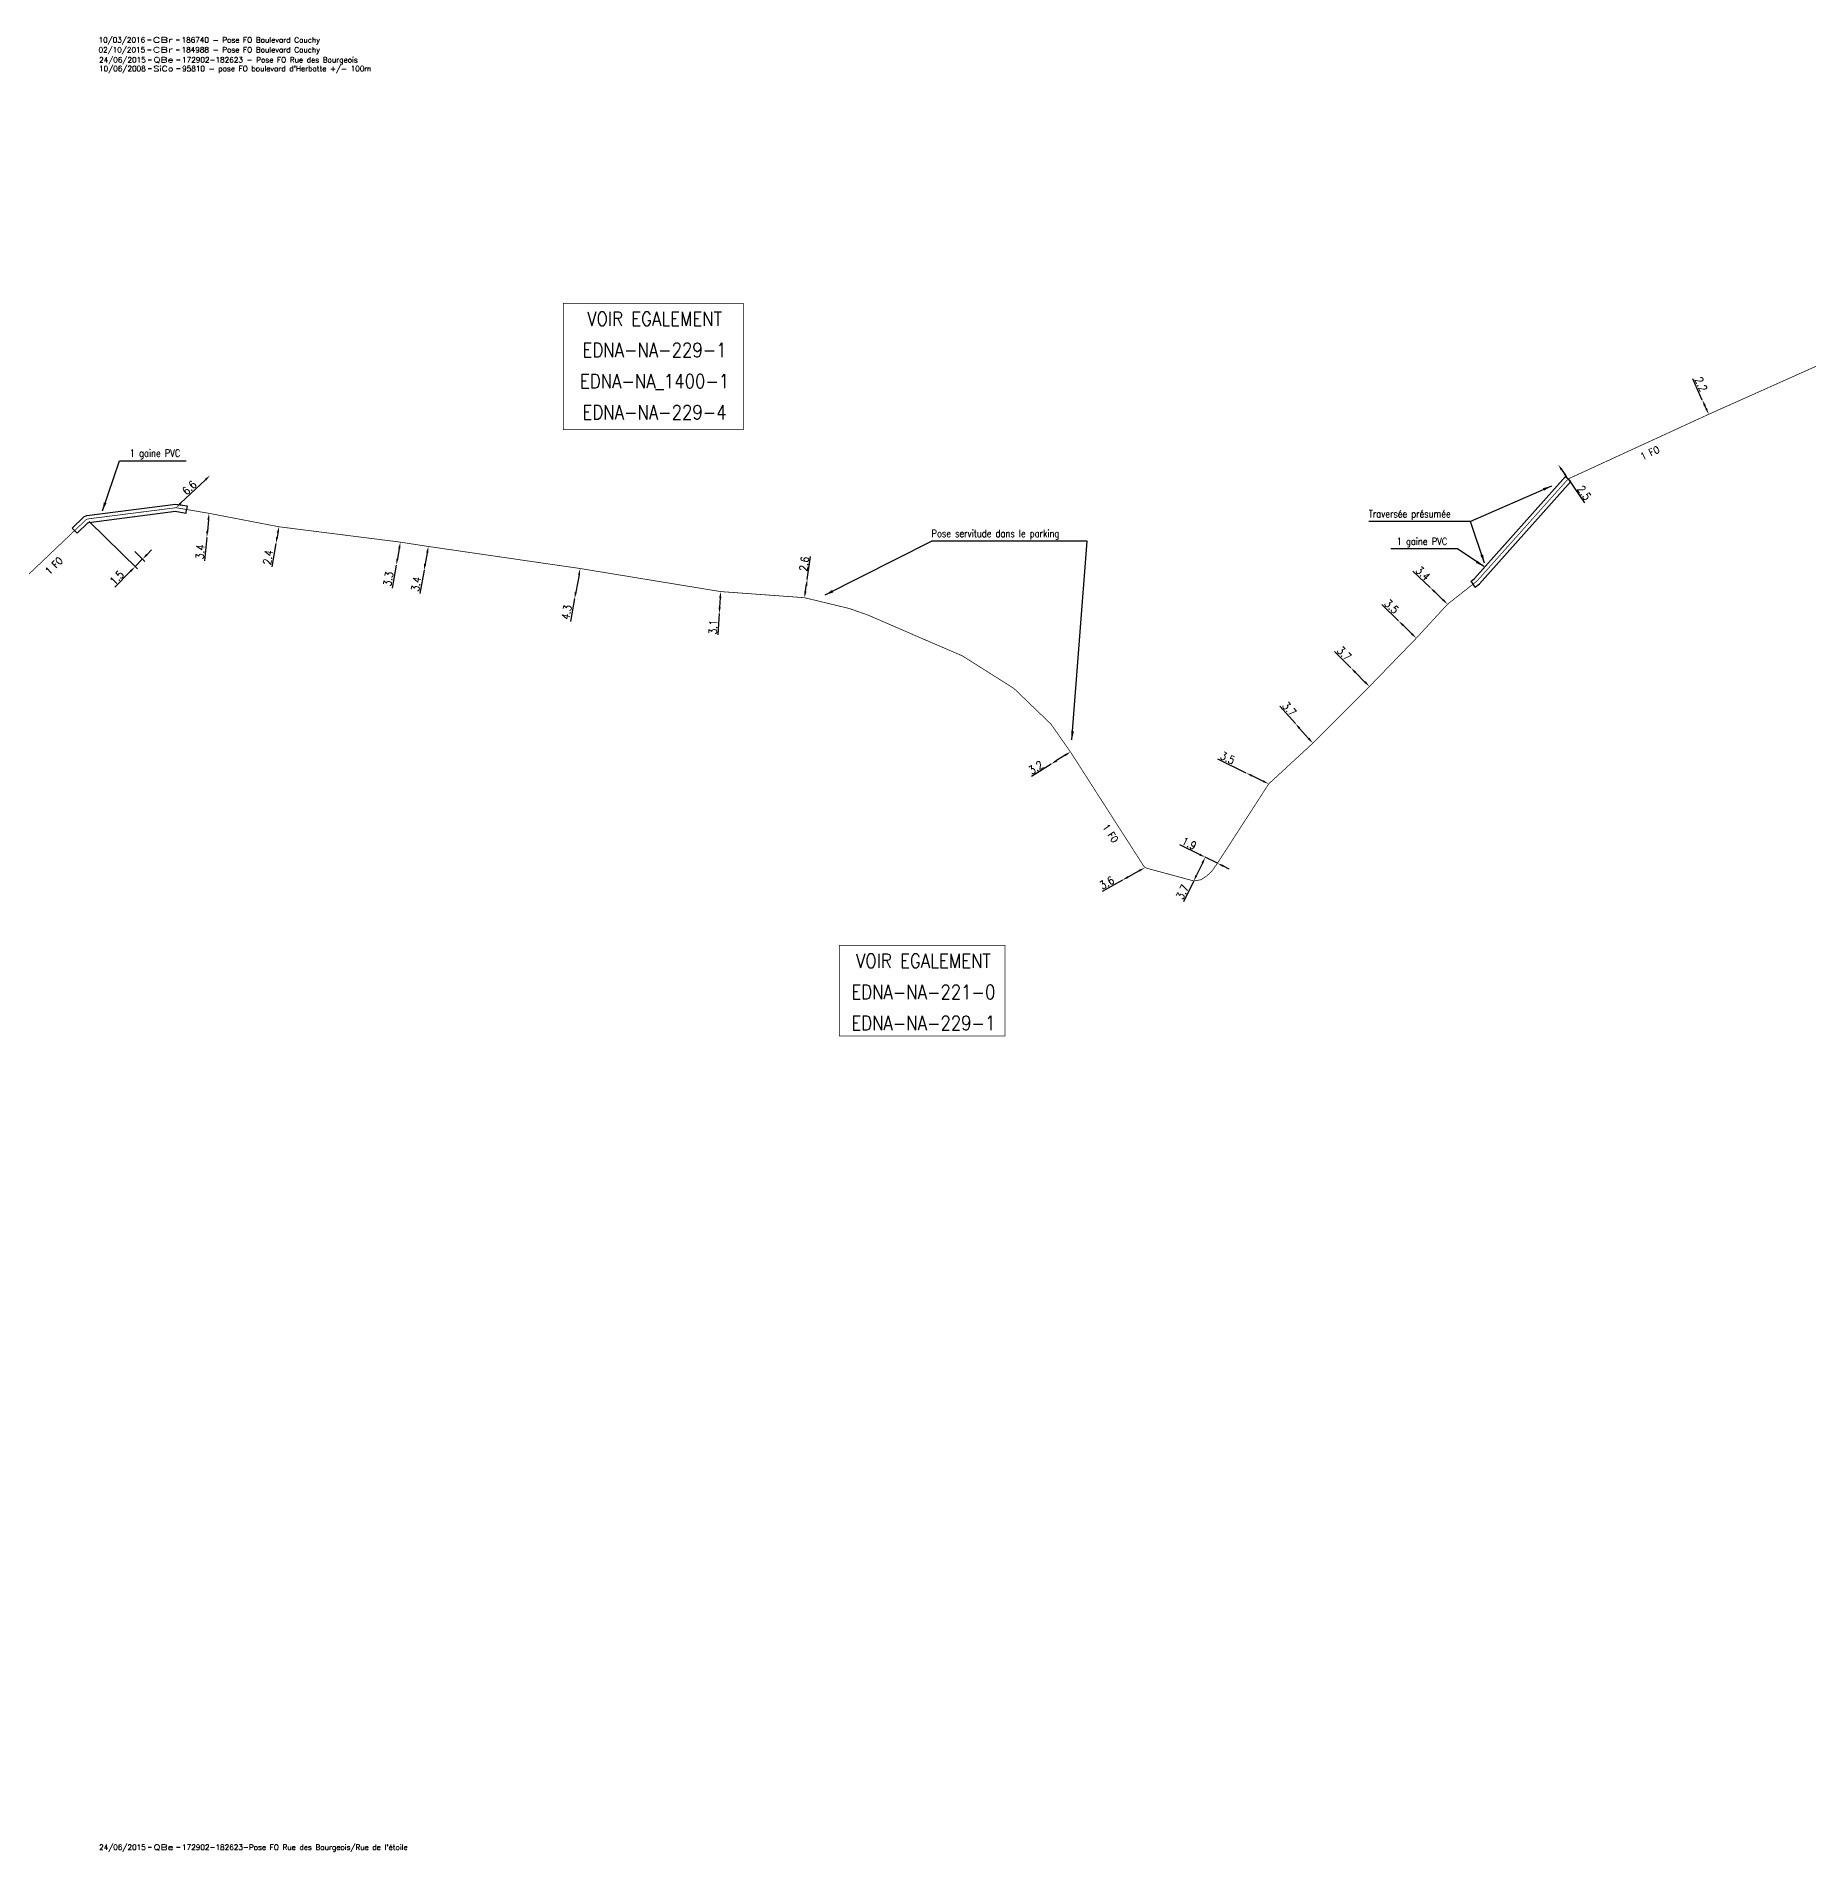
# Model space of a CAD drawing. Extents: x 185000 to 186000, y 128260 to 128974.
# Drawn here: x 185501.8 to 185750.9, y 128260.2 to 128515.4 of the extents above; entities that cross this region are included whole.
import ezdxf
from ezdxf.enums import TextEntityAlignment as Align

# ---------------------------------------------------------------- set-up
doc = ezdxf.new("R2010")
doc.units = 0
doc.header["$PDMODE"] = 34
doc.linetypes.add('O_GAINE', pattern=[2000, 1000, 1000])
doc.layers.get('0').update_dxf_attribs({"linetype": 'CONTINUOUS'})
doc.layers.get('DEFPOINTS').update_dxf_attribs({"linetype": 'CONTINUOUS'})
for name, color, linetype in [('O_100', 6, 'O_GAINE'), ('O_400', 7, 'CONTINUOUS'), ('O_930', 7, 'CONTINUOUS')]:
    doc.layers.add(name, color=color, linetype=linetype)
doc.layers.add('O_910', color=7, linetype='CONTINUOUS', plot=False)
doc.styles.get("Standard").update_dxf_attribs({"font": 'romans.shx', "width": 0.85})
doc.dimstyles.get("Standard").update_dxf_attribs({"dimtxt": 1.5, "dimasz": 1.2, "dimexe": 0.625, "dimexo": 0.625, "dimgap": 0.25, "dimtad": 1, "dimdec": 1, "dimzin": 0, "dimdsep": 46, "dimtxsty": 'Standard', "dimcen": -0.5, "dimadec": 0, "dimazin": 0, "dimtfac": 1, "dimtdec": 1, "dimtmove": 0, "dimatfit": 3, "dimfxl": 0, "dimtolj": 1, "dimtzin": 0, "dimarcsym": 0})

# ---------------------------------------------------------------- blocks, each defined once
blk = doc.blocks.new('*D46')
at = {"layer": 'DEFPOINTS', "color": 0, "linetype": 'Continuous', "transparency": 16777216}
for p in [(185736, 128464.26), (185736, 128464.26), (185736.9, 128462.26)]:
    blk.add_point(p, dxfattribs=at)
at = {"layer": 'O_100', "color": 0, "linetype": 'Continuous', "lineweight": -2, "transparency": 16777216}
for p, q in [((185736, 128464.26), (185734.66, 128467.25)), ((185736.53, 128463.08), (185736.37, 128463.44))]:
    blk.add_line(p, q, dxfattribs=at)
at = {"layer": 'O_100', "color": 0, "linetype": 'Continuous', "transparency": 16777216}
for points in [[(185736.51, 128463.5), (185736.23, 128463.38), (185736, 128464.26)], [(185736.67, 128463.14), (185736.4, 128463.02), (185736.9, 128462.26)]]:
    blk.add_solid(points, dxfattribs=at)
at = {"layer": 'O_100', "color": 0, "linetype": 'Continuous', "transparency": 16777216, "insert": (185735.83, 128466.48), "char_height": 1.125, "attachment_point": 5, "rotation": 294.1437}
blk.add_mtext('\\A1;2.2', dxfattribs=at)
blk = doc.blocks.new('*D60')
at = {"layer": 'DEFPOINTS', "color": 0, "linetype": 'Continuous', "transparency": 16777216}
for p in [(185508.93, 128447.53), (185515.37, 128443.31), (185515.73, 128440.85)]:
    blk.add_point(p, dxfattribs=at)
at = {"layer": 'O_100', "color": 0, "linetype": 'Continuous', "lineweight": -2, "transparency": 16777216}
for p, q in [((185509.26, 128447.2), (185516.07, 128440.52)), ((185515.7, 128442.98), (185517.12, 128441.59)), ((185517.41, 128442.56), (185518.04, 128443.2)), ((185515.1, 128440.21), (185512.9, 128437.96)), ((185516.78, 128441.92), (185515.73, 128440.85))]:
    blk.add_line(p, q, dxfattribs=at)
at = {"layer": 'O_100', "color": 0, "linetype": 'Continuous', "transparency": 16777216}
for points in [[(185517.31, 128442.67), (185517.52, 128442.45), (185516.78, 128441.92)], [(185515, 128440.31), (185515.21, 128440.1), (185515.73, 128440.85)]]:
    blk.add_solid(points, dxfattribs=at)
at = {"layer": 'O_100', "color": 0, "linetype": 'Continuous', "transparency": 16777216, "insert": (185513.15, 128439.29), "char_height": 1.125, "attachment_point": 5, "rotation": 45.5277}
blk.add_mtext('\\A1;1.5', dxfattribs=at)
blk = doc.blocks.new('*D61')
at = {"layer": 'DEFPOINTS', "color": 0, "linetype": 'Continuous', "transparency": 16777216}
for p in [(185526.12, 128448.34), (185525.81, 128444.95), (185525.81, 128444.95)]:
    blk.add_point(p, dxfattribs=at)
at = {"layer": 'O_100', "color": 0, "linetype": 'Continuous', "lineweight": -2, "transparency": 16777216}
for p, q in [((185525.81, 128444.95), (185525.51, 128441.64)), ((185526.03, 128447.44), (185525.89, 128445.85))]:
    blk.add_line(p, q, dxfattribs=at)
at = {"layer": 'O_100', "color": 0, "linetype": 'Continuous', "transparency": 16777216}
for points in [[(185525.89, 128447.46), (185526.18, 128447.43), (185526.12, 128448.34)], [(185525.74, 128445.86), (185526.04, 128445.83), (185525.81, 128444.95)]]:
    blk.add_solid(points, dxfattribs=at)
at = {"layer": 'O_100', "color": 0, "linetype": 'Continuous', "transparency": 16777216, "insert": (185524.88, 128442.92), "char_height": 1.125, "attachment_point": 5, "rotation": 84.8726}
blk.add_mtext('\\A1;3.4', dxfattribs=at)
blk = doc.blocks.new('*D62')
at = {"layer": 'DEFPOINTS', "color": 0, "linetype": 'Continuous', "transparency": 16777216}
for p in [(185535.95, 128446.45), (185535.52, 128444.09), (185535.52, 128444.09)]:
    blk.add_point(p, dxfattribs=at)
at = {"layer": 'O_100', "color": 0, "linetype": 'Continuous', "lineweight": -2, "transparency": 16777216}
for p, q in [((185535.79, 128445.56), (185535.68, 128444.97)), ((185535.52, 128444.09), (185534.93, 128440.82))]:
    blk.add_line(p, q, dxfattribs=at)
at = {"layer": 'O_100', "color": 0, "linetype": 'Continuous', "transparency": 16777216}
for points in [[(185535.53, 128445), (185535.83, 128444.95), (185535.52, 128444.09)], [(185535.64, 128445.59), (185535.93, 128445.54), (185535.95, 128446.45)]]:
    blk.add_solid(points, dxfattribs=at)
at = {"layer": 'O_100', "color": 0, "linetype": 'Continuous', "transparency": 16777216, "insert": (185534.41, 128442.14), "char_height": 1.125, "attachment_point": 5, "rotation": 79.7897}
blk.add_mtext('\\A1;2.4', dxfattribs=at)
blk = doc.blocks.new('*D63')
at = {"layer": 'DEFPOINTS', "color": 0, "linetype": 'Continuous', "transparency": 16777216}
for p in [(185553.02, 128444.29), (185552.43, 128441.04), (185552.43, 128441.04)]:
    blk.add_point(p, dxfattribs=at)
at = {"layer": 'O_100', "color": 0, "linetype": 'Continuous', "lineweight": -2, "transparency": 16777216}
for p, q in [((185552.86, 128443.4), (185552.59, 128441.93)), ((185552.43, 128441.04), (185551.85, 128437.81))]:
    blk.add_line(p, q, dxfattribs=at)
at = {"layer": 'O_100', "color": 0, "linetype": 'Continuous', "transparency": 16777216}
for points in [[(185552.71, 128443.43), (185553.01, 128443.38), (185553.02, 128444.29)], [(185552.45, 128441.95), (185552.74, 128441.9), (185552.43, 128441.04)]]:
    blk.add_solid(points, dxfattribs=at)
at = {"layer": 'O_100', "color": 0, "linetype": 'Continuous', "transparency": 16777216, "insert": (185551.33, 128439.12), "char_height": 1.125, "attachment_point": 5, "rotation": 79.7897}
blk.add_mtext('\\A1;3.3', dxfattribs=at)
blk = doc.blocks.new('*D64')
at = {"layer": 'DEFPOINTS', "color": 0, "linetype": 'Continuous', "transparency": 16777216}
for p in [(185556.95, 128443.68), (185556.34, 128440.34), (185556.34, 128440.34)]:
    blk.add_point(p, dxfattribs=at)
at = {"layer": 'O_100', "color": 0, "linetype": 'Continuous', "lineweight": -2, "transparency": 16777216}
for p, q in [((185556.79, 128442.8), (185556.5, 128441.22)), ((185556.34, 128440.34), (185555.75, 128437.06))]:
    blk.add_line(p, q, dxfattribs=at)
at = {"layer": 'O_100', "color": 0, "linetype": 'Continuous', "transparency": 16777216}
for points in [[(185556.64, 128442.82), (185556.93, 128442.77), (185556.95, 128443.68)], [(185556.35, 128441.25), (185556.65, 128441.19), (185556.34, 128440.34)]]:
    blk.add_solid(points, dxfattribs=at)
at = {"layer": 'O_100', "color": 0, "linetype": 'Continuous', "transparency": 16777216, "insert": (185555.23, 128438.39), "char_height": 1.125, "attachment_point": 5, "rotation": 79.7778}
blk.add_mtext('\\A1;3.4', dxfattribs=at)
blk = doc.blocks.new('*D65')
at = {"layer": 'DEFPOINTS', "color": 0, "linetype": 'Continuous', "transparency": 16777216}
for p in [(185578.29, 128440.58), (185577.51, 128436.36), (185577.51, 128436.36)]:
    blk.add_point(p, dxfattribs=at)
at = {"layer": 'O_100', "color": 0, "linetype": 'Continuous', "lineweight": -2, "transparency": 16777216}
for p, q in [((185578.75, 128440.5), (185578.75, 128440.5)), ((185578.13, 128439.7), (185577.67, 128437.24)), ((185577.51, 128436.36), (185576.91, 128433.13)), ((185577.97, 128436.27), (185577.97, 128436.27))]:
    blk.add_line(p, q, dxfattribs=at)
at = {"layer": 'O_100', "color": 0, "linetype": 'Continuous', "transparency": 16777216}
for points in [[(185577.98, 128439.73), (185578.27, 128439.67), (185578.29, 128440.58)], [(185577.52, 128437.27), (185577.82, 128437.21), (185577.51, 128436.36)]]:
    blk.add_solid(points, dxfattribs=at)
at = {"layer": 'O_100', "color": 0, "linetype": 'Continuous', "transparency": 16777216, "insert": (185576.39, 128434.44), "char_height": 1.125, "attachment_point": 5, "rotation": 79.4835}
blk.add_mtext('\\A1;4.3', dxfattribs=at)
blk = doc.blocks.new('*D66')
at = {"layer": 'DEFPOINTS', "color": 0, "linetype": 'Continuous', "transparency": 16777216}
for p in [(185526.27, 128453.67), (185526.27, 128453.67), (185521.48, 128449.13)]:
    blk.add_point(p, dxfattribs=at)
at = {"layer": 'O_100', "color": 0, "linetype": 'Continuous', "lineweight": -2, "transparency": 16777216}
blk.add_line((185522.13, 128449.75), (185525.62, 128453.05), dxfattribs=at)
at = {"layer": 'O_100', "color": 0, "linetype": 'Continuous', "transparency": 16777216}
for points in [[(185525.52, 128453.16), (185525.72, 128452.94), (185526.27, 128453.67)], [(185522.03, 128449.86), (185522.24, 128449.64), (185521.48, 128449.13)]]:
    blk.add_solid(points, dxfattribs=at)
at = {"layer": 'O_100', "color": 0, "linetype": 'Continuous', "transparency": 16777216, "insert": (185523.36, 128451.95), "char_height": 1.125, "attachment_point": 5, "rotation": 43.4585}
blk.add_mtext('\\A1;6.6', dxfattribs=at)
blk = doc.blocks.new('*D67')
at = {"layer": 'DEFPOINTS', "color": 0, "linetype": 'Continuous', "transparency": 16777216}
for p in [(185671.91, 128411.84), (185671.91, 128411.84), (185675.06, 128410.31)]:
    blk.add_point(p, dxfattribs=at)
at = {"layer": 'O_100', "color": 0, "linetype": 'Continuous', "lineweight": -2, "transparency": 16777216}
for p, q in [((185671.91, 128411.84), (185667.89, 128413.79)), ((185674.25, 128410.71), (185672.72, 128411.45))]:
    blk.add_line(p, q, dxfattribs=at)
at = {"layer": 'O_100', "color": 0, "linetype": 'Continuous', "transparency": 16777216}
for points in [[(185672.78, 128411.58), (185672.65, 128411.31), (185671.91, 128411.84)], [(185674.31, 128410.84), (185674.18, 128410.57), (185675.06, 128410.31)]]:
    blk.add_solid(points, dxfattribs=at)
at = {"layer": 'O_100', "color": 0, "linetype": 'Continuous', "transparency": 16777216, "insert": (185669.28, 128413.95), "char_height": 1.125, "attachment_point": 5, "rotation": 334.1009}
blk.add_mtext('\\A1;3.5', dxfattribs=at)
blk = doc.blocks.new('*D68')
at = {"layer": 'DEFPOINTS', "color": 0, "linetype": 'Continuous', "transparency": 16777216}
for p in [(185693.29, 128433.24), (185693.29, 128433.24), (185695.8, 128430.79)]:
    blk.add_point(p, dxfattribs=at)
at = {"layer": 'O_100', "color": 0, "linetype": 'Continuous', "lineweight": -2, "transparency": 16777216}
for p, q in [((185693.29, 128433.24), (185690.95, 128435.53)), ((185695.15, 128431.42), (185693.94, 128432.61))]:
    blk.add_line(p, q, dxfattribs=at)
at = {"layer": 'O_100', "color": 0, "linetype": 'Continuous', "transparency": 16777216}
for points in [[(185694.04, 128432.71), (185693.83, 128432.5), (185693.29, 128433.24)], [(185695.26, 128431.52), (185695.05, 128431.31), (185695.8, 128430.79)]]:
    blk.add_solid(points, dxfattribs=at)
at = {"layer": 'O_100', "color": 0, "linetype": 'Continuous', "transparency": 16777216, "insert": (185692.33, 128435.24), "char_height": 1.125, "attachment_point": 5, "rotation": 315.5897}
blk.add_mtext('\\A1;3.5', dxfattribs=at)
blk = doc.blocks.new('*D69')
at = {"layer": 'DEFPOINTS', "color": 0, "linetype": 'Continuous', "transparency": 16777216}
for p in [(185598.03, 128437.34), (185597.83, 128434.25), (185597.83, 128434.25)]:
    blk.add_point(p, dxfattribs=at)
at = {"layer": 'O_100', "color": 0, "linetype": 'Continuous', "lineweight": -2, "transparency": 16777216}
for p, q in [((185598.5, 128437.31), (185598.5, 128437.31)), ((185597.97, 128436.44), (185597.89, 128435.14)), ((185597.83, 128434.25), (185597.64, 128431.25)), ((185598.3, 128434.22), (185598.3, 128434.22))]:
    blk.add_line(p, q, dxfattribs=at)
at = {"layer": 'O_100', "color": 0, "linetype": 'Continuous', "transparency": 16777216}
for points in [[(185597.82, 128436.45), (185598.12, 128436.43), (185598.03, 128437.34)], [(185597.74, 128435.15), (185598.04, 128435.14), (185597.83, 128434.25)]]:
    blk.add_solid(points, dxfattribs=at)
at = {"layer": 'O_100', "color": 0, "linetype": 'Continuous', "transparency": 16777216, "insert": (185596.96, 128432.34), "char_height": 1.125, "attachment_point": 5, "rotation": 86.3912}
blk.add_mtext('\\A1;3.1', dxfattribs=at)
blk = doc.blocks.new('*D70')
at = {"layer": 'DEFPOINTS', "color": 0, "linetype": 'Continuous', "transparency": 16777216}
for p in [(185610.2, 128439.05), (185610.2, 128439.05), (185609.82, 128436.48)]:
    blk.add_point(p, dxfattribs=at)
at = {"layer": 'O_100', "color": 0, "linetype": 'Continuous', "lineweight": -2, "transparency": 16777216}
for p, q in [((185610.2, 128439.05), (185610.67, 128442.29)), ((185609.95, 128437.37), (185610.07, 128438.16))]:
    blk.add_line(p, q, dxfattribs=at)
at = {"layer": 'O_100', "color": 0, "linetype": 'Continuous', "transparency": 16777216}
for points in [[(185609.8, 128437.39), (185610.1, 128437.35), (185609.82, 128436.48)], [(185609.92, 128438.18), (185610.21, 128438.14), (185610.2, 128439.05)]]:
    blk.add_solid(points, dxfattribs=at)
at = {"layer": 'O_100', "color": 0, "linetype": 'Continuous', "transparency": 16777216, "insert": (185609.76, 128441.23), "char_height": 1.125, "attachment_point": 5, "rotation": 81.6612}
blk.add_mtext('\\A1;2.6', dxfattribs=at)
blk = doc.blocks.new('*D71')
at = {"layer": 'DEFPOINTS', "color": 0, "linetype": 'Continuous', "transparency": 16777216}
for p in [(185715.72, 128455.22), (185715.72, 128455.22), (185717.14, 128453.17)]:
    blk.add_point(p, dxfattribs=at)
at = {"layer": 'O_100', "color": 0, "linetype": 'Continuous', "lineweight": -2, "transparency": 16777216}
for p, q in [((185716.23, 128454.48), (185716.63, 128453.91)), ((185717.14, 128453.17), (185719.45, 128449.83))]:
    blk.add_line(p, q, dxfattribs=at)
at = {"layer": 'O_100', "color": 0, "linetype": 'Continuous', "transparency": 16777216}
for points in [[(185716.36, 128454.57), (185716.11, 128454.4), (185715.72, 128455.22)], [(185716.76, 128453.99), (185716.51, 128453.82), (185717.14, 128453.17)]]:
    blk.add_solid(points, dxfattribs=at)
at = {"layer": 'O_100', "color": 0, "linetype": 'Continuous', "transparency": 16777216, "insert": (185719.39, 128451.23), "char_height": 1.125, "attachment_point": 5, "rotation": 304.6533}
blk.add_mtext('\\A1;2.5', dxfattribs=at)
blk = doc.blocks.new('*D72')
at = {"layer": 'DEFPOINTS', "color": 0, "linetype": 'Continuous', "transparency": 16777216}
for p in [(185647.19, 128414.81), (185644.49, 128413.1), (185644.49, 128413.1)]:
    blk.add_point(p, dxfattribs=at)
at = {"layer": 'O_100', "color": 0, "linetype": 'Continuous', "lineweight": -2, "transparency": 16777216}
for p, q in [((185646.43, 128414.33), (185645.25, 128413.58)), ((185644.49, 128413.1), (185641.73, 128411.34))]:
    blk.add_line(p, q, dxfattribs=at)
at = {"layer": 'O_100', "color": 0, "linetype": 'Continuous', "transparency": 16777216}
for points in [[(185646.35, 128414.46), (185646.52, 128414.2), (185647.19, 128414.81)], [(185645.17, 128413.71), (185645.33, 128413.45), (185644.49, 128413.1)]]:
    blk.add_solid(points, dxfattribs=at)
at = {"layer": 'O_100', "color": 0, "linetype": 'Continuous', "transparency": 16777216, "insert": (185642.33, 128412.61), "char_height": 1.125, "attachment_point": 5, "rotation": 32.4137}
blk.add_mtext('\\A1;3.2', dxfattribs=at)
blk = doc.blocks.new('*D73')
at = {"layer": 'DEFPOINTS', "color": 0, "linetype": 'Continuous', "transparency": 16777216}
for p in [(185654.49, 128396.78), (185654.49, 128396.78), (185657.64, 128398.53)]:
    blk.add_point(p, dxfattribs=at)
at = {"layer": 'O_100', "color": 0, "linetype": 'Continuous', "lineweight": -2, "transparency": 16777216}
for p, q in [((185654.49, 128396.78), (185651.63, 128395.18)), ((185656.85, 128398.09), (185655.28, 128397.22))]:
    blk.add_line(p, q, dxfattribs=at)
at = {"layer": 'O_100', "color": 0, "linetype": 'Continuous', "transparency": 16777216}
for points in [[(185655.21, 128397.35), (185655.35, 128397.09), (185654.49, 128396.78)], [(185656.78, 128398.22), (185656.92, 128397.96), (185657.64, 128398.53)]]:
    blk.add_solid(points, dxfattribs=at)
at = {"layer": 'O_100', "color": 0, "linetype": 'Continuous', "transparency": 16777216, "insert": (185652.3, 128396.42), "char_height": 1.125, "attachment_point": 5, "rotation": 29.1249}
blk.add_mtext('\\A1;3.6', dxfattribs=at)
blk = doc.blocks.new('*D74')
at = {"layer": 'DEFPOINTS', "color": 0, "linetype": 'Continuous', "transparency": 16777216}
for p in [(185666.14, 128400), (185666.14, 128400), (185664.52, 128396.67)]:
    blk.add_point(p, dxfattribs=at)
at = {"layer": 'O_100', "color": 0, "linetype": 'Continuous', "lineweight": -2, "transparency": 16777216}
for p, q in [((185665.75, 128399.19), (185664.91, 128397.48)), ((185664.52, 128396.67), (185663.08, 128393.72))]:
    blk.add_line(p, q, dxfattribs=at)
at = {"layer": 'O_100', "color": 0, "linetype": 'Continuous', "transparency": 16777216}
for points in [[(185665.61, 128399.25), (185665.88, 128399.12), (185666.14, 128400)], [(185664.78, 128397.54), (185665.05, 128397.41), (185664.52, 128396.67)]]:
    blk.add_solid(points, dxfattribs=at)
at = {"layer": 'O_100', "color": 0, "linetype": 'Continuous', "transparency": 16777216, "insert": (185662.93, 128395.12), "char_height": 1.125, "attachment_point": 5, "rotation": 64.0038}
blk.add_mtext('\\A1;3.7', dxfattribs=at)
blk = doc.blocks.new('*D75')
at = {"layer": 'DEFPOINTS', "color": 0, "linetype": 'Continuous', "transparency": 16777216}
for p in [(185666.14, 128400), (185666.14, 128400), (185667.85, 128399.16)]:
    blk.add_point(p, dxfattribs=at)
at = {"layer": 'O_100', "color": 0, "linetype": 'Continuous', "lineweight": -2, "transparency": 16777216}
for p, q in [((185665.33, 128400.39), (185662.55, 128401.75)), ((185667.85, 128399.16), (185666.14, 128400)), ((185668.66, 128398.77), (185669.47, 128398.37))]:
    blk.add_line(p, q, dxfattribs=at)
at = {"layer": 'O_100', "color": 0, "linetype": 'Continuous', "transparency": 16777216}
for points in [[(185665.4, 128400.52), (185665.27, 128400.25), (185666.14, 128400)], [(185668.72, 128398.9), (185668.59, 128398.63), (185667.85, 128399.16)]]:
    blk.add_solid(points, dxfattribs=at)
at = {"layer": 'O_100', "color": 0, "linetype": 'Continuous', "transparency": 16777216, "insert": (185663.87, 128401.94), "char_height": 1.125, "attachment_point": 5, "rotation": 334.0038}
blk.add_mtext('\\A1;1.9', dxfattribs=at)
blk = doc.blocks.new('*D76')
at = {"layer": 'DEFPOINTS', "color": 0, "linetype": 'Continuous', "transparency": 16777216}
for p in [(185678.8, 128418.78), (185678.8, 128418.78), (185681.26, 128416.03)]:
    blk.add_point(p, dxfattribs=at)
at = {"layer": 'O_100', "color": 0, "linetype": 'Continuous', "lineweight": -2, "transparency": 16777216}
for p, q in [((185678.8, 128418.78), (185676.61, 128421.22)), ((185680.66, 128416.7), (185679.4, 128418.11))]:
    blk.add_line(p, q, dxfattribs=at)
at = {"layer": 'O_100', "color": 0, "linetype": 'Continuous', "transparency": 16777216}
for points in [[(185679.51, 128418.21), (185679.28, 128418.01), (185678.8, 128418.78)], [(185680.78, 128416.8), (185680.55, 128416.6), (185681.26, 128416.03)]]:
    blk.add_solid(points, dxfattribs=at)
at = {"layer": 'O_100', "color": 0, "linetype": 'Continuous', "transparency": 16777216, "insert": (185677.96, 128420.84), "char_height": 1.125, "attachment_point": 5, "rotation": 311.8624}
blk.add_mtext('\\A1;3.7', dxfattribs=at)
blk = doc.blocks.new('*D77')
at = {"layer": 'DEFPOINTS', "color": 0, "linetype": 'Continuous', "transparency": 16777216}
for p in [(185686.61, 128426.62), (185686.61, 128426.62), (185689.22, 128424)]:
    blk.add_point(p, dxfattribs=at)
at = {"layer": 'O_100', "color": 0, "linetype": 'Continuous', "lineweight": -2, "transparency": 16777216}
for p, q in [((185686.61, 128426.62), (185684.3, 128428.94)), ((185686.95, 128426.95), (185686.95, 128426.95)), ((185688.59, 128424.63), (185687.25, 128425.98)), ((185689.56, 128424.33), (185689.56, 128424.33))]:
    blk.add_line(p, q, dxfattribs=at)
at = {"layer": 'O_100', "color": 0, "linetype": 'Continuous', "transparency": 16777216}
for points in [[(185687.35, 128426.08), (185687.14, 128425.87), (185686.61, 128426.62)], [(185688.7, 128424.74), (185688.48, 128424.53), (185689.22, 128424)]]:
    blk.add_solid(points, dxfattribs=at)
at = {"layer": 'O_100', "color": 0, "linetype": 'Continuous', "transparency": 16777216, "insert": (185685.67, 128428.63), "char_height": 1.125, "attachment_point": 5, "rotation": 314.9011}
blk.add_mtext('\\A1;3.7', dxfattribs=at)
blk = doc.blocks.new('*D78')
at = {"layer": 'DEFPOINTS', "color": 0, "linetype": 'Continuous', "transparency": 16777216}
for p in [(185697.74, 128437.91), (185697.74, 128437.91), (185700.2, 128435.57)]:
    blk.add_point(p, dxfattribs=at)
at = {"layer": 'O_100', "color": 0, "linetype": 'Continuous', "lineweight": -2, "transparency": 16777216}
for p, q in [((185697.74, 128437.91), (185695.33, 128440.2)), ((185699.55, 128436.19), (185698.39, 128437.29))]:
    blk.add_line(p, q, dxfattribs=at)
at = {"layer": 'O_100', "color": 0, "linetype": 'Continuous', "transparency": 16777216}
for points in [[(185698.5, 128437.4), (185698.29, 128437.18), (185697.74, 128437.91)], [(185699.65, 128436.3), (185699.45, 128436.08), (185700.2, 128435.57)]]:
    blk.add_solid(points, dxfattribs=at)
at = {"layer": 'O_100', "color": 0, "linetype": 'Continuous', "transparency": 16777216, "insert": (185696.73, 128439.91), "char_height": 1.125, "attachment_point": 5, "rotation": 316.4399}
blk.add_mtext('\\A1;3.4', dxfattribs=at)
blk = doc.blocks.new('GIS_MODF')
at = {"color": 0, "linetype": 'Continuous', "flags": 128}
for points in [[(-2.26, -0.01), (-1.76, -0.01)], [(1.76, -0.01), (2.26, -0.01)]]:
    blk.add_lwpolyline(points, dxfattribs=at)
at = {"color": 0, "linetype": 'Continuous'}
blk.add_attdef('DATE', text='', height=0.75, dxfattribs=at).set_placement((-2.58, -0.39), align=Align.RIGHT)
at = {"color": 0, "linetype": 'Continuous', "width": 3.590909}
blk.add_attdef('USER', text='', height=0.75, dxfattribs=at).set_placement((-1.52, -0.39), (1.31, -0.39), align=Align.FIT)
at = {"color": 0, "linetype": 'Continuous'}
blk.add_attdef('DESC', (2.53, -0.39), '', height=0.75, dxfattribs=at)

msp = doc.modelspace()

# ---------------------------------------------------------------- linework, layer by layer
at = {"layer": 'O_100'}
msp.add_lwpolyline([(185500.32, 128439.33, 0.1, 0.1, 0), (185507.23, 128445.91, 0.1, 0.1, 0), (185508.81, 128447.41, 0.1, 0.1, -0.159801), (185509.09, 128447.55, 0.1, 0.1, 0), (185521.41, 128449.12, 0.1, 0.1, -0.074416), (185521.55, 128449.12, 0.1, 0.1, 0), (185522.97, 128448.88, 0.1, 0.1, 0), (185526.12, 128448.34, 0.1, 0.1, 0), (185535.95, 128446.45, 0.1, 0.1, 0), (185553.02, 128444.29, 0.1, 0.1, 0), (185556.95, 128443.68, 0.1, 0.1, 0), (185578.29, 128440.58, 0.1, 0.1, 0), (185598.03, 128437.34, 0.1, 0.1, 0), (185609.82, 128436.48, 0.1, 0.1, 0), (185616.15, 128434.95, 0.1, 0.1, 0), (185618.78, 128434.02, 0.1, 0.1, 0), (185625.68, 128431.03, 0.1, 0.1, 0), (185632.01, 128428.3, 0.1, 0.1, 0), (185639.24, 128423.73, 0.1, 0.1, 0), (185644.44, 128418.73, 0.1, 0.1, 0), (185647.19, 128414.81, 0.1, 0.1, 0), (185657.43, 128398.85, 0.1, 0.1, 0.18622), (185658.01, 128398.43, 0.1, 0.1, 0), (185664.52, 128396.67, 0.1, 0.1, 0), (185665.57, 128396.84, 0.1, 0.1, 0), (185666.35, 128397.38, 0.1, 0.1, 0), (185666.91, 128397.86, 0.1, 0.1, 0), (185667.26, 128398.31, 0.1, 0.1, 0), (185667.49, 128398.64, 0.1, 0.1, 0), (185667.84, 128399.14, 0.1, 0.1, 0), (185675.06, 128410.31, 0.1, 0.1, 0), (185681.26, 128416.03, 0.1, 0.1, 0), (185689.22, 128424, 0.1, 0.1, 0), (185695.8, 128430.79, 0.1, 0.1, 0), (185700.2, 128435.57, 0.1, 0.1, 0), (185703.77, 128438.38, 0.1, 0.1, 0), (185704.31, 128438.8, 0.1, 0.1, 0), (185717.14, 128453.17, 0.1, 0.1, 0), (185736.9, 128462.26, 0.1, 0.1, 0), (185787.63, 128484.95, 0.1, 0.1, 0)], format="xyseb", dxfattribs=at)
at = {"layer": 'O_400', "color": 7, "linetype": 'CONTINUOUS'}
for p, q in [((185703.97, 128439.17), (185716.77, 128453.5)), ((185704.66, 128438.44), (185717.52, 128452.83)), ((185716.77, 128453.5), (185717.14, 128453.17)), ((185717.52, 128452.83), (185717.14, 128453.17)), ((185506.89, 128446.27), (185508.52, 128447.83)), ((185508.52, 128447.83), (185508.95, 128448.03)), ((185508.95, 128448.03), (185521.4, 128449.63)), ((185509.23, 128447.06), (185521.42, 128448.62)), ((185521.4, 128449.63), (185521.75, 128449.59)), ((185521.42, 128448.62), (185521.62, 128448.6)), ((185521.62, 128448.6), (185522.89, 128448.38)), ((185521.75, 128449.59), (185523.05, 128449.37)), ((185522.89, 128448.38), (185522.97, 128448.88)), ((185523.05, 128449.37), (185522.97, 128448.88)), ((185506.89, 128446.27), (185507.23, 128445.91)), ((185507.58, 128445.55), (185507.23, 128445.91)), ((185507.58, 128445.55), (185509.1, 128447)), ((185509.1, 128447), (185509.23, 128447.06)), ((185703.46, 128438.77), (185703.97, 128439.17)), ((185703.46, 128438.77), (185703.77, 128438.38)), ((185704.08, 128437.98), (185703.77, 128438.38)), ((185704.08, 128437.98), (185704.66, 128438.44))]:
    msp.add_line(p, q, dxfattribs=at)
at = {"layer": 'O_930', "const_width": 0.1}
for points in [[(185575.92, 128477.84), (185601.22, 128477.84), (185601.22, 128460.1), (185575.92, 128460.1)], [(185614.69, 128387.61), (185638, 128387.61), (185638, 128374.87), (185614.69, 128374.87)]]:
    msp.add_lwpolyline(points, close=True, dxfattribs=at)

# ---------------------------------------------------------------- block references
at = {"layer": 'O_910'}
ref = msp.add_blockref('GIS_MODF', (185519.73, 128513.51), dxfattribs=at)
ref.add_attrib('DATE', '02/10/2015', dxfattribs={"layer": '0', "color": 0, "linetype": 'Continuous', "height": 0.75}).set_placement((185517.15, 128513.12), align=Align.RIGHT)
ref.add_attrib('USER', 'CBr', dxfattribs={"layer": '0', "color": 0, "linetype": 'Continuous', "height": 0.75, "width": 1.462963}).set_placement((185518.21, 128513.12), (185521.03, 128513.12), align=Align.FIT)
ref.add_attrib('DESC', '184988 - Pose FO Boulevard Cauchy', (185522.26, 128513.12), dxfattribs={"layer": '0', "color": 0, "linetype": 'Continuous', "height": 0.75})
ref = msp.add_blockref('GIS_MODF', (185519.73, 128514.88), dxfattribs=at)
ref.add_attrib('DATE', '10/03/2016', dxfattribs={"layer": '0', "color": 0, "linetype": 'Continuous', "height": 0.75}).set_placement((185517.15, 128514.5), align=Align.RIGHT)
ref.add_attrib('USER', 'CBr', dxfattribs={"layer": '0', "color": 0, "linetype": 'Continuous', "height": 0.75, "width": 1.462963}).set_placement((185518.22, 128514.5), (185521.04, 128514.5), align=Align.FIT)
ref.add_attrib('DESC', '186740 - Pose FO Boulevard Cauchy', (185522.26, 128514.5), dxfattribs={"layer": '0', "color": 0, "linetype": 'Continuous', "height": 0.75})
ref = msp.add_blockref('GIS_MODF', (185519.81, 128512.09), dxfattribs=at)
ref.add_attrib('DATE', '24/06/2015', dxfattribs={"layer": '0', "color": 0, "linetype": 'Continuous', "height": 0.75}).set_placement((185517.23, 128511.7), align=Align.RIGHT)
ref.add_attrib('USER', 'QBe', dxfattribs={"layer": '0', "color": 0, "linetype": 'Continuous', "height": 0.75, "width": 1.362069}).set_placement((185518.3, 128511.7), (185521.12, 128511.7), align=Align.FIT)
ref.add_attrib('DESC', '172902-182623 - Pose FO Rue des Bourgeois', (185522.34, 128511.7), dxfattribs={"layer": '0', "color": 0, "linetype": 'Continuous', "height": 0.75})
ref = msp.add_blockref('GIS_MODF', (185519.81, 128510.86), dxfattribs=at)
ref.add_attrib('DATE', '10/06/2008', dxfattribs={"layer": '0', "color": 0, "linetype": 'Continuous', "height": 0.75}).set_placement((185517.23, 128510.47), align=Align.RIGHT)
ref.add_attrib('USER', 'SiCo', dxfattribs={"layer": '0', "color": 0, "linetype": 'Continuous', "height": 0.75, "width": 1.215385}).set_placement((185518.3, 128510.47), (185521.12, 128510.47), align=Align.FIT)
ref.add_attrib('DESC', "95810 - pose FO boulevard d'Herbatte +/- 100m", (185522.34, 128510.47), dxfattribs={"layer": '0', "color": 0, "linetype": 'Continuous', "height": 0.75})
ref = msp.add_blockref('GIS_MODF', (185519.81, 128260.86), dxfattribs=at)
ref.add_attrib('DATE', '24/06/2015', dxfattribs={"layer": '0', "color": 0, "linetype": 'Continuous', "height": 0.75}).set_placement((185517.23, 128260.47), align=Align.RIGHT)
ref.add_attrib('USER', 'QBe', dxfattribs={"layer": '0', "color": 0, "linetype": 'Continuous', "height": 0.75, "width": 1.362069}).set_placement((185518.3, 128260.47), (185521.12, 128260.47), align=Align.FIT)
ref.add_attrib('DESC', "172902-182623-Pose FO Rue des Bourgeois/Rue de l'étoile", (185522.34, 128260.47), dxfattribs={"layer": '0', "color": 0, "linetype": 'Continuous', "height": 0.75})

# ---------------------------------------------------------------- texts
at = {"layer": 'O_100', "linetype": 'O_GAINE', "width": 0.85}
for rotation, p in [(24.7014, (185727.59, 128455.8)), (43.6085, (185503.67, 128439.66)), (302.6762, (185651.66, 128404.25))]:
    msp.add_text('1 FO', height=1, rotation=rotation, dxfattribs=at).set_placement(p)
at = {"layer": 'O_100', "linetype": 'Continuous', "char_height": 1, "attachment_point": 4}
for s, insert in [('Traversée présumée', (185689.12, 128448.1)), ('Pose servitude dans le parking', (185627.67, 128445.34))]:
    msp.add_mtext(s, dxfattribs=dict(at, insert=insert))
at = {"layer": 'O_400', "char_height": 1}
for insert, attachment_point in [((185514.99, 128456.63), 4), ((185700.15, 128444.25), 6)]:
    msp.add_mtext('1 gaine PVC', dxfattribs=dict(at, insert=insert, attachment_point=attachment_point))
at = {"layer": 'O_930', "width": 0.85}
for s, p in [('VOIR EGALEMENT', (185588.74, 128474.67)), ('EDNA-NA-229-1', (185588.74, 128470.3)), ('EDNA-NA_1400-1', (185588.74, 128465.92)), ('EDNA-NA-229-4', (185588.74, 128461.55)), ('VOIR EGALEMENT', (185626.52, 128384.44)), ('EDNA-NA-221-0', (185626.52, 128380.06)), ('EDNA-NA-229-1', (185626.52, 128375.69))]:
    msp.add_text(s, height=2, dxfattribs=at).set_placement(p, align=Align.CENTER)

# ---------------------------------------------------------------- dimensions: what is measured, and where the dimension line sits
at = {"layer": 'O_100', "linetype": 'Continuous'}
for base, p1, p2, angle, picture, middle in [((185736, 128464.26), (185736.9, 128462.26), (185736, 128464.26), 294.1437, '*D46', (185735.15, 128466.17)), ((185715.72, 128455.22), (185717.14, 128453.17), (185715.72, 128455.22), 304.6533, '*D71', (185718.78, 128450.81)), ((185526.27, 128453.67), (185521.48, 128449.13), (185526.27, 128453.67), 223.4585, '*D66', (185523.88, 128451.4)), ((185515.73, 128440.85), (185515.37, 128443.31), (185508.93, 128447.53), 45.5277, '*D60', (185513.69, 128438.76)), ((185525.81, 128444.95), (185526.12, 128448.34), (185525.81, 128444.95), 84.8726, '*D61', (185525.62, 128442.85)), ((185535.52, 128444.09), (185535.95, 128446.45), (185535.52, 128444.09), 79.7897, '*D62', (185535.15, 128442.01)), ((185552.43, 128441.04), (185553.02, 128444.29), (185552.43, 128441.04), 79.7897, '*D63', (185552.06, 128438.98)), ((185556.34, 128440.34), (185556.95, 128443.68), (185556.34, 128440.34), 79.7778, '*D64', (185555.97, 128438.26)), ((185610.2, 128439.05), (185609.82, 128436.48), (185610.2, 128439.05), 261.6612, '*D70', (185610.5, 128441.12)), ((185577.51, 128436.36), (185578.29, 128440.58), (185577.51, 128436.36), 79.4835, '*D65', (185577.13, 128434.3)), ((185697.74, 128437.91), (185700.2, 128435.57), (185697.74, 128437.91), 316.4399, '*D78', (185696.21, 128439.37)), ((185597.83, 128434.25), (185598.03, 128437.34), (185597.83, 128434.25), 86.3912, '*D69', (185597.71, 128432.3)), ((185693.29, 128433.24), (185695.8, 128430.79), (185693.29, 128433.24), 315.5897, '*D68', (185691.8, 128434.7)), ((185686.61, 128426.62), (185689.22, 128424), (185686.61, 128426.62), 314.9011, '*D77', (185685.14, 128428.1)), ((185678.8, 128418.78), (185681.26, 128416.03), (185678.8, 128418.78), 311.8624, '*D76', (185677.4, 128420.34)), ((185644.49, 128413.1), (185647.19, 128414.81), (185644.49, 128413.1), 32.4137, '*D72', (185642.73, 128411.98)), ((185671.91, 128411.84), (185675.06, 128410.31), (185671.91, 128411.84), 334.1009, '*D67', (185668.96, 128413.27)), ((185666.14, 128400), (185667.85, 128399.16), (185666.14, 128400), 334.0038, '*D75', (185663.54, 128401.27)), ((185666.14, 128400), (185664.52, 128396.67), (185666.14, 128400), 244.0038, '*D74', (185663.6, 128394.79)), ((185654.49, 128396.78), (185657.64, 128398.53), (185654.49, 128396.78), 29.1249, '*D73', (185652.67, 128395.76))]:
    dim = msp.add_linear_dim(base=base, p1=p1, p2=p2, angle=angle, dimstyle='Standard', override={"dimscale": 0.75}, dxfattribs=at)
    dim.commit()
    dim.dimension.update_dxf_attribs({"geometry": picture, "text_midpoint": middle, "dimtype": 160})

# ---------------------------------------------------------------- leaders
at = {"layer": 'O_100', "linetype": 'Continuous', "annotation_type": 0, "has_hookline": 1, "hookline_direction": 1}
for points, text_width in [([(185714.78, 128452.18), (185703.4, 128447.18), (185702.2, 128447.18)], 12.83), ([(185647.39, 128416.49), (185649.56, 128444.43), (185648.36, 128444.43)], 20.44)]:
    msp.add_leader(points, dimstyle='Standard', dxfattribs=dict(at, text_width=text_width))
at = {"layer": 'O_100', "linetype": 'Continuous'}
for points in [[(185705.39, 128441.34), (185703.4, 128447.18)], [(185612.71, 128436.86), (185627.67, 128444.43)]]:
    msp.add_leader(points, dimstyle='Standard', dxfattribs=at)
at = {"layer": 'O_400', "annotation_type": 0, "has_hookline": 1, "text_width": 7.93}
for points, hookline_direction in [([(185511.14, 128448.69), (185513.54, 128455.71), (185514.74, 128455.71)], 0), ([(185705.28, 128440.87), (185701.6, 128443.33), (185700.4, 128443.33)], 1)]:
    msp.add_leader(points, dimstyle='Standard', dxfattribs=dict(at, hookline_direction=hookline_direction))

doc.saveas('drawing.dxf')
